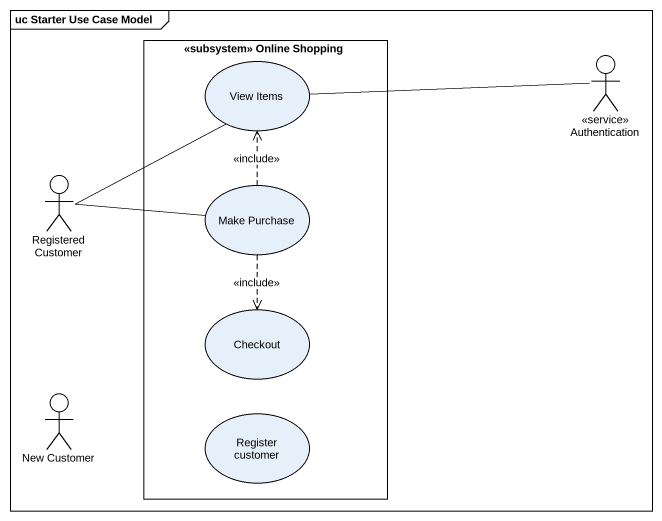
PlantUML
@startuml
mainframe uc Starter Use Case Model
rectangle "<<subsystem>> Online Shopping" as subsystem_Online_Shopping {
  usecase "View Items" as View_Items
  usecase "Make Purchase" as Make_Purchase
  usecase Checkout
  usecase "Register customer" as Register_customer
}
actor Authentication <<service>>
actor "Registered Customer" as Registered_Customer
actor "New Customer" as New_Customer
Authentication -left- View_Items
Registered_Customer -up- View_Items
Registered_Customer -right- Make_Purchase
Make_Purchase .up.> View_Items : <<include>>
Make_Purchase ..> Checkout : <<include>>
@enduml
